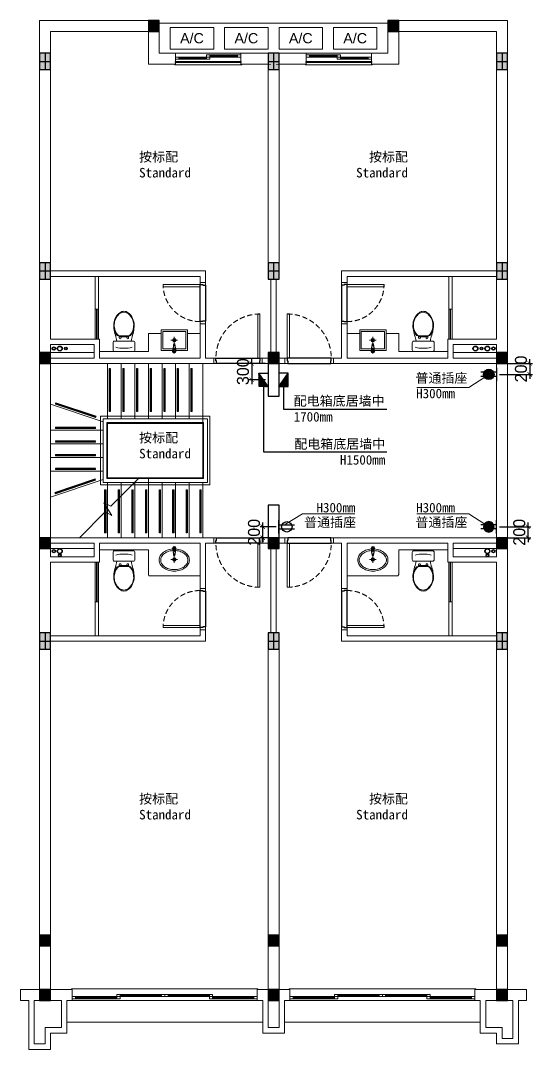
# Model space of a CAD drawing. Header units: inches. Extents: x -315689 to -186947, y -1261464 to -1173043.
# Drawn here: x -244314 to -234906, y -1261464 to -1242564 of the extents above; entities that cross this region are included whole.
import ezdxf

# ---------------------------------------------------------------- set-up
doc = ezdxf.new("R2010")
doc.units = ezdxf.units.IN
doc.header["$LTSCALE"] = 30
doc.header["$MEASUREMENT"] = 0
for name, pattern in [('CENTER2', [28.575, 19.05, -3.175, 3.175, -3.175]), ('HIDDEN', [9.525, 6.35, -3.175]), ('HIDDEN2', [4.7625, 3.175, -1.5875])]:
    doc.linetypes.add(name, pattern=pattern)
doc.layers.get('Defpoints').update_dxf_attribs({"color": 140, "lineweight": 0})
for name, color, linetype, lineweight in [('200mm Colum', 1, 'Continuous', 0), ('200mm Wall', 7, 'Continuous', 20), ('A-WALL', 7, 'Continuous', 0), ('A-WALL-4-20', 252, 'Continuous', 0), ('B-WINDOW', 150, 'Continuous', 0), ('B-WINDOW 2', 142, 'Continuous', 0), ('C-DOOR', 45, 'Continuous', 0), ('D-FURNITURES-COUNTER-CABINET', 40, 'Continuous', 0), ('E- FIXTURES-TOILET', 251, 'Continuous', 0), ('E-FIXTURES-KITCHEN', 251, 'Continuous', 0), ('floor', 1, 'Continuous', 18), ('H', 8, 'Continuous', 5), ('HIDDEN2', 250, 'HIDDEN2', 0), ('STAIR', 7, 'Continuous', 0), ('Symbol-Template', 251, 'Continuous', 0), ('TEXT2', 7, 'Continuous', 25)]:
    doc.layers.add(name, color=color, linetype=linetype, lineweight=lineweight)
for name, color, linetype in [('A-dims', 7, 'Continuous'), ('AR-MDF-SKIRT-PROFILE', 35, 'Continuous'), ('Sym', 1, 'Continuous')]:
    doc.layers.add(name, color=color, linetype=linetype)
doc.layers.add('EM-ELEC', color=7, linetype='Continuous', lineweight=20, true_color=0xf1a013)
doc.styles.add('Annotative', font='arial.ttf')
doc.styles.add('cordia.shx', font='cordia.shx')
doc.styles.get("Standard").update_dxf_attribs({"font": 'arial.ttf'})
doc.dimstyles.new('ISO 100', dxfattribs={"dimscale": 100, "dimtxt": 2.2, "dimasz": 0.8, "dimexe": 0.5, "dimexo": 0.5, "dimgap": 0.5, "dimtad": 1, "dimdec": 0, "dimzin": 0, "dimdsep": 46, "dimtxsty": 'cordia.shx', "dimblk": 'ARCHTICK', "dimcen": 0.09, "dimclrd": 6, "dimclre": 6, "dimclrt": 256, "dimadec": 0, "dimazin": 0, "dimtfac": 1, "dimtdec": 0, "dimtix": 1, "dimtmove": 2, "dimatfit": 3, "dimfxl": 1, "dimtolj": 1, "dimtzin": 0, "dimarcsym": 0})
pattern_1 = [(45, (-468081.62738, -1153905.90717), (-0.08838834765, 0.08838834765), [])]

# ---------------------------------------------------------------- blocks, each defined once
blk = doc.blocks.new('AR-Single-Wood-Door-81cm-100-Frame_Flat-A')
at = {"color": 0}
for points in [[(-445, 0), (-445, -100), (-405, -100), (-405, -50), (-395, -50), (-395, 0), (-405, 0), (-405, 0), (-445, 0)], [(445, 0), (445, -100), (405, -100), (405, -50), (395, -50), (395, 0), (405, 0), (405, 0), (445, 0)], [(-405, -100), (-365, -100), (-365, -910), (-405, -910)]]:
    blk.add_lwpolyline(points, close=True, dxfattribs=at)
at = {"color": 0, "linetype": 'HIDDEN', "ltscale": 0.5}
blk.add_arc((-405, -100), 810, 270, 0, dxfattribs=at)
blk = doc.blocks.new('AR-Single-Wood-Door-68cm-100-Frame_Flat-A')
at = {"color": 0}
for points in [[(-340, 100), (-300, 100), (-300, 780), (-340, 780)], [(-340, 50), (-340, 100), (-380, 100), (-380, 0), (-330, 0), (-330, 50)], [(340, 50), (340, 100), (380, 100), (380, 0), (330, 0), (330, 50)]]:
    blk.add_lwpolyline(points, close=True, dxfattribs=at)
at = {"color": 0, "linetype": 'HIDDEN', "ltscale": 0.5}
blk.add_arc((-340, 100), 680, 0, 90, dxfattribs=at)
blk = doc.blocks.new('AR-Hing-Alu-Window-120cm-200-Frame_Flat-A')
at = {"color": 0}
for points in [[(-540, -30), (-600, -30), (-600, -70), (-540, -70)], [(-30, -30), (-540, -30), (-540, -70), (-30, -70)], [(30, -30), (-30, -30), (-30, -70), (30, -70)], [(30, -70), (-30, -70), (-30, -110), (30, -110)], [(540, -70), (30, -70), (30, -110), (540, -110)], [(600, -70), (540, -70), (540, -110), (600, -110)]]:
    blk.add_lwpolyline(points, close=True, dxfattribs=at)
for points in [[(-540, -47.5), (-30, -47.5)], [(-540, -52.5), (-30, -52.5)], [(30, -87.5), (540, -87.5)], [(30, -92.5), (540, -92.5)]]:
    blk.add_lwpolyline(points, dxfattribs=at)
blk = doc.blocks.new('AR-Fixed-Alu-Window-340cm-200-Frame_Flat-A')
at = {"color": 0}
for points in [[(-1640, 110), (-1700, 110), (-1700, 70), (-1640, 70)], [(-880, 110), (-1640, 110), (-1640, 70), (-880, 70)], [(-820, 150), (-880, 150), (-880, 110), (-820, 110)], [(-820, 110), (-880, 110), (-880, 70), (-820, 70)], [(-60, 150), (-820, 150), (-820, 110), (-60, 110)], [(0, 150), (-60, 150), (-60, 110), (0, 110)], [(0, 150), (60, 150), (60, 110), (0, 110)], [(60, 150), (820, 150), (820, 110), (60, 110)], [(820, 150), (880, 150), (880, 110), (820, 110)], [(820, 110), (880, 110), (880, 70), (820, 70)], [(880, 110), (1640, 110), (1640, 70), (880, 70)], [(1640, 110), (1700, 110), (1700, 70), (1640, 70)]]:
    blk.add_lwpolyline(points, close=True, dxfattribs=at)
for points in [[(-1640, 95), (-880, 95)], [(-1640, 85), (-880, 85)], [(-820, 135), (-60, 135)], [(-820, 125), (-60, 125)], [(820, 135), (60, 135)], [(820, 125), (60, 125)], [(1640, 95), (880, 95)], [(1640, 85), (880, 85)]]:
    blk.add_lwpolyline(points, dxfattribs=at)
blk = doc.blocks.new('200mm Column')
blk.add_point((0, 0))
at = {"color": 1, "linetype": 'ByBlock'}
blk.add_wipeout([(100, -100), (-100, -100), (-100, 100), (100, 100)], dxfattribs=at)
blk = doc.blocks.new('zhu1')
at = {"lineweight": 25}
blk.add_hatch(color=7, dxfattribs=at).paths.add_polyline_path([(703739, -104407), (703739, -104607), (703939, -104607), (703939, -104407)])
at = {"color": 7, "lineweight": 25}
for p, q in [((703739, -104507), (703939, -104507)), ((703839, -104407), (703839, -104607))]:
    blk.add_line(p, q, dxfattribs=at)
blk.add_lwpolyline([(703739, -104407), (703739, -104607), (703939, -104607), (703939, -104407), (703739, -104407)], dxfattribs=at)
blk = doc.blocks.new('zhu3')
at = {"lineweight": 25}
blk.add_hatch(color=6, dxfattribs=at).paths.add_polyline_path([(699852, -95440), (699852, -95740), (700052, -95740), (700052, -95440)])
at = {"color": 6, "lineweight": 25}
for p, q in [((699952, -95440), (699952, -95740)), ((699852, -95590), (700052, -95590))]:
    blk.add_line(p, q, dxfattribs=at)
blk.add_lwpolyline([(699852, -95440), (699852, -95740), (700052, -95740), (700052, -95440), (699852, -95440)], dxfattribs=at)
blk = doc.blocks.new('zhu2')
at = {"lineweight": 25}
blk.add_hatch(color=5, dxfattribs=at).paths.add_polyline_path([(704694, -104492), (704694, -104792), (704894, -104792), (704894, -104492)])
at = {"color": 5, "lineweight": 25}
for p, q in [((704794, -104492), (704794, -104792)), ((704694, -104642), (704894, -104642))]:
    blk.add_line(p, q, dxfattribs=at)
blk.add_lwpolyline([(704694, -104492), (704694, -104792), (704894, -104792), (704894, -104492), (704694, -104492)], dxfattribs=at)
blk = doc.blocks.new('jgzhuzjd')
at = {"color": 3, "lineweight": 25}
for name, p in [('zhu2', (-415512, 114503)), ('zhu2', (-415512, 110653)), ('zhu1', (-414557, 108918)), ('zhu1', (-414557, 105518)), ('zhu3', (-410670, 94801)), ('zhu1', (-414557, 98218)), ('zhu1', (-414557, 97218))]:
    blk.add_blockref(name, p, dxfattribs=at)
blk = doc.blocks.new('AR-Toilet_Flat-A')
at = {"color": 0}
for p, q in [((-308, 94), (-291, 85)), ((-291, 52), (-291, 85)), ((-291, 85), (-273, 85)), ((-273, 52), (-291, 52)), ((-291, 0), (-291, 52)), ((-291, 0), (-291, -52)), ((-308, -94), (-291, -85)), ((-291, -52), (-291, -85)), ((-273, -52), (-291, -52)), ((-291, -85), (-273, -85))]:
    blk.add_line(p, q, dxfattribs=at)
for points in [[(-212, -172, 0.414214), (-183, -201), (-49, -201, 0.414214), (-20, -172), (-20, 0), (-20, 172, 0.414214), (-49, 201), (-183, 201, 0.414214), (-212, 172), (-212, 132, -0.052345), (-319, 158, 0.071131), (-443, 183, 0.160777)], [(-500, 189, 0.230343), (-734, 76, 0.16845), (-760, 0, 2.883082)], [(-315, 101, 0.434217), (-710, 85, 0.182634), (-741, 0, 2.693815)], [(-443, 183, 0.048023), (-500, 189, 0.16845)], [(-413, 176, 0.026594), (-443, 183, 0.16845)], [(-315, 124, 0.094048), (-413, 176, 0.16845)], [(-315, 101), (-315, 124, 0.416606)], [(-308, 94, 0.008985), (-315, 101, 0.182634)], [(-308, 0), (-308, 94, 0.008985)], [(-308, 0), (-308, -94, -0.444938)], [(-212, 132), (-212, 0, 0.414214)], [(-212, -132), (-212, 0, -0.414214)], [(-500, -189, -0.230343), (-734, -76, -0.16845), (-760, 0, -2.883082)], [(-315, -101, -0.434217), (-710, -85, -0.182634), (-741, 0, -2.693815)], [(-443, -183, -0.048023), (-500, -189, -0.16845)], [(-443, -183, 0.071131), (-319, -158, -0.052345), (-212, -132), (-212, -172, 0.414214)], [(-425, -179, -0.015301), (-443, -183, -0.16845)], [(-315, -124, -0.105447), (-425, -179, -0.16845)], [(-308, -94, -0.008985), (-315, -101, -0.182634)], [(-315, -101), (-315, -124, -0.416606)]]:
    blk.add_lwpolyline(points, format="xyb", dxfattribs=at)
for centre, radius, start, end in [((-273, 69), 16.3, 270, 90), ((-668, 0), 588, 0.028, 14.6712), ((-273, -69), 16.3, 270, 90), ((-668, 0), 588, 345.3288, 359.972)]:
    blk.add_arc(centre, radius, start, end, dxfattribs=at)
blk = doc.blocks.new('AR-Sink-Toilet_Flat-A')
at = {"color": 0}
for p, q in [((61, -300), (-61, -300)), ((0, -239), (0, -361))]:
    blk.add_line(p, q, dxfattribs=at)
for points in [[(0, -106, -0.073945), (110, -122, -0.084725), (196, -166, -0.106354), (258, -235, -0.12912), (277, -310, -0.12912), (258, -384, -0.106354), (196, -454, -0.084725), (110, -497, -0.073945), (0, -514, -0.073945), (-110, -497, -0.084725), (-196, -454, -0.106354), (-258, -384, -0.12912), (-278, -310, -0.12912), (-258, -235, -0.106354), (-196, -166, -0.084725), (-110, -122, -0.073945)], [(0, -134, -0.073945), (101, -149, -0.084725), (180, -188, -0.106354), (234, -249, -0.12912), (250, -310, -0.12912), (234, -371, -0.106354), (180, -432, -0.084725), (101, -471, -0.073945), (0, -486, -0.073945), (-101, -471, -0.084725), (-180, -432, -0.106354), (-234, -371, -0.12912), (-250, -310, -0.12912), (-234, -249, -0.106354), (-180, -188, -0.084725), (-101, -149, -0.073945)]]:
    blk.add_lwpolyline(points, format="xyb", close=True, dxfattribs=at)
for points in [[(12, -215), (14, -203, 0.090943), (16, -196), (22, -155), (27, -122), (30, -90, 0.413838), (0, -61, 0.413838), (-30, -90), (-27, -122), (-22, -155), (-16, -196, 0.090943), (-14, -203), (-12, -215, 0.482882)], [(-27, -122, -0.462811), (0, -91, -0.462811), (27, -122)], [(-22, -120, -0.414214), (0, -99, -0.685598)], [(-22, -120), (-12, -193, 0.389882), (0, -203, 1.391857)], [(22, -120, 0.414214), (0, -99, 0.685598)], [(22, -120), (12, -193, -0.389882), (0, -203, -1.391857)], [(14, -203, -0.245866), (0, -212, -0.245866), (-14, -203)], [(-12, -215), (-11, -222, 0.409667), (0, -232, 0.409667), (11, -222), (12, -215)], [(-12, -215, 0.389882), (0, -225, 0.230616), (9, -221, 0.146126), (12, -215)]]:
    blk.add_lwpolyline(points, format="xyb", dxfattribs=at)
for centre, radius in [((0, -133), 19), ((0, -76), 14.3), ((0, -133), 12), ((0, -76), 8.9), ((0, -300), 32.7), ((0, -300), 21.2)]:
    blk.add_circle(centre, radius, dxfattribs=at)
blk = doc.blocks.new('sink for narrow stand')
at = {"layer": 'E- FIXTURES-TOILET'}
for p, q in [((78190, -418615), (78190, -418736)), ((78251, -418675), (78129, -418675))]:
    blk.add_line(p, q, dxfattribs=at)
for points in [[(78202, -418590), (78204, -418578, 0.090943), (78206, -418572), (78212, -418530), (78217, -418497), (78220, -418466, 0.413838), (78190, -418436, 0.413838), (78160, -418466), (78163, -418497), (78168, -418530), (78174, -418572, 0.090943), (78176, -418578), (78178, -418590, 0.482882)], [(78163, -418497, -0.462811), (78190, -418466, -0.462811), (78217, -418497)], [(78168, -418495, -0.414214), (78190, -418474, -0.685598)], [(78168, -418495), (78178, -418569, 0.389882), (78190, -418579, 1.391857)], [(78204, -418578, -0.245866), (78190, -418588, -0.245866), (78176, -418578)], [(78178, -418590), (78179, -418598, 0.409667), (78190, -418608, 0.409667), (78201, -418598), (78202, -418590)], [(78178, -418590, 0.389882), (78190, -418600, 0.230616), (78199, -418596, 0.146126), (78202, -418590)], [(78212, -418495, 0.414214), (78190, -418474, 0.685598)], [(78212, -418495), (78202, -418569, -0.389882), (78190, -418579, -1.391857)]]:
    blk.add_lwpolyline(points, format="xyb", dxfattribs=at)
for points in [[(77947, -418485), (78162, -418485)], [(78218, -418485), (78432, -418485), (78432, -418865), (77947, -418865), (77947, -418485)], [(78214, -418515), (78402, -418515), (78402, -418835), (77977, -418835), (77977, -418515), (78166, -418515)]]:
    blk.add_lwpolyline(points, dxfattribs=at)
for centre, radius in [((78190, -418452), 14.3), ((78190, -418452), 8.9), ((78190, -418508), 19), ((78190, -418508), 12), ((78190, -418675), 32.7), ((78190, -418675), 21.2)]:
    blk.add_circle(centre, radius, dxfattribs=at)
blk = doc.blocks.new('1st')
at = {"color": 51, "true_color": 0xf7f281}
for points in [[(-240264, -1178338), (-240264, -1178358), (-241464, -1178358), (-241464, -1178338)], [(-237864, -1178338), (-237864, -1178358), (-239064, -1178358), (-239064, -1178338)]]:
    blk.add_lwpolyline(points, close=True, dxfattribs=at)
for points in [[(-241014, -1182438), (-240964, -1182438), (-240964, -1182448), (-240914, -1182448), (-240914, -1183108), (-240964, -1183108), (-240964, -1183118), (-241014, -1183118)], [(-238314, -1182438), (-238364, -1182438), (-238364, -1182448), (-238414, -1182448), (-238414, -1183108), (-238364, -1183108), (-238364, -1183118), (-238314, -1183118)], [(-240724, -1183788), (-239914, -1183788), (-239914, -1183838), (-239924, -1183838), (-239924, -1183888), (-240714, -1183888), (-240714, -1183838), (-240724, -1183838)], [(-238604, -1183788), (-239414, -1183788), (-239414, -1183838), (-239404, -1183838), (-239404, -1183888), (-238614, -1183888), (-238614, -1183838), (-238604, -1183838)], [(-240714, -1187088), (-239924, -1187088), (-239924, -1187138), (-239914, -1187138), (-239914, -1187188), (-240724, -1187188), (-240724, -1187138), (-240714, -1187138)], [(-238614, -1187088), (-239404, -1187088), (-239404, -1187138), (-239414, -1187138), (-239414, -1187188), (-238604, -1187188), (-238604, -1187138), (-238614, -1187138)], [(-241014, -1188058), (-240964, -1188058), (-240964, -1188068), (-240914, -1188068), (-240914, -1188728), (-240964, -1188728), (-240964, -1188738), (-241014, -1188738)], [(-238314, -1188058), (-238364, -1188058), (-238364, -1188068), (-238414, -1188068), (-238414, -1188728), (-238364, -1188728), (-238364, -1188738), (-238314, -1188738)]]:
    blk.add_lwpolyline(points, close=True)
for centre, radius in [((-243704, -1183613), 30), ((-243704, -1183613), 25), ((-243594, -1183613), 45), ((-243594, -1183613), 40), ((-243484, -1183613), 25), ((-243484, -1183613), 20), ((-235954, -1183613), 45), ((-235954, -1183613), 40), ((-235844, -1183613), 25), ((-235844, -1183613), 20), ((-235734, -1183613), 45), ((-235734, -1183613), 40), ((-235624, -1183613), 30), ((-235624, -1183613), 25), ((-243594, -1187335), 45), ((-243594, -1187335), 40), ((-235734, -1187335), 45), ((-235734, -1187335), 40), ((-243704, -1187335), 30), ((-243704, -1187335), 25), ((-243594, -1187410), 25), ((-243594, -1187410), 20), ((-235734, -1187410), 25), ((-235734, -1187410), 20), ((-235624, -1187335), 30), ((-235624, -1187335), 25)]:
    blk.add_circle(centre, radius)
at = {"layer": 'A-WALL'}
for points in [[(-243964, -1183688), (-243964, -1183688), (-243964, -1177588)], [(-243964, -1177588), (-243864, -1177588)], [(-243864, -1194488), (-243764, -1194488), (-243764, -1188988), (-240914, -1188988), (-240914, -1188778), (-241014, -1188778), (-241014, -1188888), (-243764, -1188888), (-243764, -1187538), (-242864, -1187538), (-242864, -1187188), (-241014, -1187188), (-241014, -1188018), (-240914, -1188018), (-240914, -1187188), (-240764, -1187188), (-240764, -1187088), (-243764, -1187088), (-243764, -1183888), (-240764, -1183888), (-240764, -1183788), (-240914, -1183788), (-240914, -1183158), (-241014, -1183158), (-241014, -1183788), (-242864, -1183788), (-242864, -1183438), (-243764, -1183438), (-243764, -1182288), (-241014, -1182288), (-241014, -1182398), (-240914, -1182398), (-240914, -1182188), (-243764, -1182188), (-243764, -1177788), (-241964, -1177788), (-241964, -1178388), (-241464, -1178388), (-241464, -1178188), (-241764, -1178188), (-241764, -1177588), (-243864, -1177588)], [(-235464, -1194488), (-235564, -1194488), (-235564, -1188988), (-238414, -1188988), (-238414, -1188778), (-238314, -1188778), (-238314, -1188888), (-235564, -1188888), (-235564, -1187538), (-236464, -1187538), (-236464, -1187188), (-238314, -1187188), (-238314, -1188018), (-238414, -1188018), (-238414, -1187188), (-238564, -1187188), (-238564, -1187088), (-235564, -1187088), (-235564, -1183888), (-238564, -1183888), (-238564, -1183788), (-238414, -1183788), (-238414, -1183158), (-238314, -1183158), (-238314, -1183788), (-236464, -1183788), (-236464, -1183438), (-235564, -1183438), (-235564, -1182288), (-238314, -1182288), (-238314, -1182398), (-238414, -1182398), (-238414, -1182188), (-235564, -1182188), (-235564, -1177788), (-237364, -1177788), (-237364, -1178388), (-237864, -1178388), (-237864, -1178188), (-237564, -1178188), (-237564, -1177588), (-235464, -1177588)], [(-235364, -1177588), (-235464, -1177588)], [(-235364, -1183688), (-235364, -1183688), (-235364, -1177588)], [(-239664, -1178188), (-240264, -1178188), (-240264, -1178388), (-239714, -1178388)], [(-239664, -1178188), (-239064, -1178188), (-239064, -1178388), (-239614, -1178388)], [(-243764, -1183788), (-243764, -1183538), (-242964, -1183538), (-242964, -1183788), (-243764, -1183788)], [(-235564, -1183788), (-235564, -1183538), (-236364, -1183538), (-236364, -1183788), (-235564, -1183788)], [(-243964, -1187088), (-243964, -1187088), (-243964, -1183888)], [(-239714, -1183788), (-239714, -1183788), (-239874, -1183788), (-239874, -1183888), (-239764, -1183888)], [(-239614, -1183788), (-239614, -1183788), (-239454, -1183788), (-239454, -1183888), (-239764, -1183888)], [(-235364, -1187088), (-235364, -1187088), (-235364, -1183888)], [(-239764, -1187088), (-239874, -1187088), (-239874, -1187188), (-239764, -1187188)], [(-239564, -1187088), (-239454, -1187088), (-239454, -1187188), (-239564, -1187188)], [(-243964, -1188888), (-243964, -1188888), (-243964, -1187288)], [(-243764, -1187188), (-243764, -1187438), (-242964, -1187438), (-242964, -1187188), (-243764, -1187188)], [(-235564, -1187188), (-235564, -1187438), (-236364, -1187438), (-236364, -1187188), (-235564, -1187188)], [(-235364, -1188888), (-235364, -1188888), (-235364, -1187288)], [(-243864, -1194488), (-243964, -1194488), (-243964, -1188988)], [(-239764, -1188988), (-239764, -1194488), (-239664, -1194488)], [(-239564, -1188988), (-239564, -1194488), (-239664, -1194488)], [(-235464, -1194488), (-235364, -1194488), (-235364, -1188988)], [(-235564, -1194488), (-235364, -1194488), (-235364, -1195388), (-235014, -1195388), (-235014, -1195588), (-235164, -1195588), (-235164, -1196388), (-235564, -1196388), (-235564, -1196188), (-235864, -1196188), (-235864, -1195588), (-235964, -1195588), (-235964, -1195388), (-235564, -1195388), (-235564, -1194488)]]:
    blk.add_lwpolyline(points, dxfattribs=at)
blk.add_lwpolyline([(-235264, -1195588), (-235764, -1195588), (-235764, -1196088), (-235464, -1196088), (-235464, -1196288), (-235264, -1196288)], close=True, dxfattribs=at)
at = {"layer": 'A-WALL-4-20'}
for p, q in [((-239864, -1195988), (-243464, -1195988)), ((-235864, -1195988), (-239464, -1195988))]:
    blk.add_line(p, q, dxfattribs=at)
for points in [[(-241464, -1178188), (-240264, -1178188), (-240264, -1178388), (-240249, -1178388), (-240249, -1178403), (-241479, -1178403), (-241479, -1178388), (-241464, -1178388)], [(-237864, -1178188), (-239064, -1178188), (-239064, -1178388), (-239079, -1178388), (-239079, -1178403), (-237849, -1178403), (-237849, -1178388), (-237864, -1178388)], [(-243364, -1195388), (-243381, -1195388), (-243381, -1195373), (-239954, -1195373), (-239954, -1195388), (-239964, -1195388), (-239964, -1195588), (-243364, -1195588)], [(-239364, -1195388), (-239379, -1195388), (-239379, -1195373), (-235949, -1195373), (-235949, -1195388), (-235964, -1195388), (-235964, -1195588), (-239364, -1195588)]]:
    blk.add_lwpolyline(points, close=True, dxfattribs=at)
at = {"layer": 'D-FURNITURES-COUNTER-CABINET', "ltscale": 50}
for points in [[(-241732, -1183338), (-241964, -1183338), (-241964, -1183668), (-242864, -1183668)], [(-241247, -1183338), (-241014, -1183338)], [(-238082, -1183338), (-238314, -1183338)], [(-237597, -1183338), (-237364, -1183338), (-237364, -1183668), (-236464, -1183668)]]:
    blk.add_lwpolyline(points, dxfattribs=at)
for points in [[(-241014, -1187788), (-241939, -1187788, -0.414214), (-241964, -1187763), (-241964, -1187308), (-242864, -1187308)], [(-238314, -1187788), (-237389, -1187788, 0.414214), (-237364, -1187763), (-237364, -1187308), (-236464, -1187308)]]:
    blk.add_lwpolyline(points, format="xyb", dxfattribs=at)
at = {"layer": 'E- FIXTURES-TOILET', "ltscale": 0.2}
for points in [[(-241564, -1178113), (-240764, -1178113), (-240764, -1177713), (-241564, -1177713)], [(-239764, -1178113), (-240564, -1178113), (-240564, -1177713), (-239764, -1177713)], [(-239564, -1178113), (-238764, -1178113), (-238764, -1177713), (-239564, -1177713)], [(-237764, -1178113), (-238564, -1178113), (-238564, -1177713), (-237764, -1177713)]]:
    blk.add_lwpolyline(points, close=True, dxfattribs=at)
at = {"layer": 'E-FIXTURES-KITCHEN'}
for points in [[(-242944, -1182288), (-242884, -1182288), (-242884, -1182888), (-242944, -1182888)], [(-236384, -1182288), (-236444, -1182288), (-236444, -1182888), (-236384, -1182888)], [(-242884, -1183438), (-242944, -1183438), (-242944, -1182888), (-242884, -1182888)], [(-236444, -1183438), (-236384, -1183438), (-236384, -1182888), (-236444, -1182888)], [(-242884, -1187538), (-242944, -1187538), (-242944, -1188268), (-242884, -1188268)], [(-236444, -1187538), (-236384, -1187538), (-236384, -1188268), (-236444, -1188268)], [(-242884, -1188888), (-242944, -1188888), (-242944, -1188268), (-242884, -1188268)], [(-236444, -1188888), (-236384, -1188888), (-236384, -1188268), (-236444, -1188268)]]:
    blk.add_lwpolyline(points, close=True, dxfattribs=at)
for points in [[(-243764, -1183688), (-242964, -1183688)], [(-235564, -1183688), (-236364, -1183688)], [(-243764, -1187288), (-242964, -1187288)], [(-235564, -1187288), (-236364, -1187288)]]:
    blk.add_lwpolyline(points, dxfattribs=at)
at = {"layer": 'floor', "color": 4}
for points in [[(-242909, -1183438), (-242919, -1183438), (-242919, -1182888), (-242909, -1182888)], [(-236419, -1183438), (-236409, -1183438), (-236409, -1182888), (-236419, -1182888)], [(-242909, -1187538), (-242919, -1187538), (-242919, -1188268), (-242909, -1188268)], [(-236419, -1187538), (-236409, -1187538), (-236409, -1188268), (-236419, -1188268)]]:
    blk.add_lwpolyline(points, close=True, dxfattribs=at)
at = {"layer": 'H'}
for points in [[(-242684, -1183978), (-242679, -1183978), (-242679, -1184768), (-242684, -1184768)], [(-242674, -1184768), (-242669, -1184768), (-242669, -1183978), (-242674, -1183978)], [(-242664, -1183978), (-242659, -1183978), (-242659, -1184768), (-242664, -1184768)], [(-242434, -1183978), (-242429, -1183978), (-242429, -1184768), (-242434, -1184768)], [(-242424, -1184768), (-242419, -1184768), (-242419, -1183978), (-242424, -1183978)], [(-242414, -1183978), (-242409, -1183978), (-242409, -1184768), (-242414, -1184768)], [(-242184, -1183978), (-242179, -1183978), (-242179, -1184768), (-242184, -1184768)], [(-242174, -1184768), (-242169, -1184768), (-242169, -1183978), (-242174, -1183978)], [(-242164, -1183978), (-242159, -1183978), (-242159, -1184768), (-242164, -1184768)], [(-241934, -1183978), (-241929, -1183978), (-241929, -1184768), (-241934, -1184768)], [(-241924, -1184768), (-241919, -1184768), (-241919, -1183978), (-241924, -1183978)], [(-241914, -1183978), (-241909, -1183978), (-241909, -1184768), (-241914, -1184768)], [(-241684, -1183978), (-241679, -1183978), (-241679, -1184768), (-241684, -1184768)], [(-241674, -1184768), (-241669, -1184768), (-241669, -1183978), (-241674, -1183978)], [(-241664, -1183978), (-241659, -1183978), (-241659, -1184768), (-241664, -1184768)], [(-241434, -1183978), (-241429, -1183978), (-241429, -1184768), (-241434, -1184768)], [(-241424, -1184768), (-241419, -1184768), (-241419, -1183978), (-241424, -1183978)], [(-241414, -1183978), (-241409, -1183978), (-241409, -1184768), (-241414, -1184768)], [(-241184, -1183978), (-241179, -1183978), (-241179, -1184768), (-241184, -1184768)], [(-241174, -1184768), (-241169, -1184768), (-241169, -1183978), (-241174, -1183978)], [(-241164, -1183978), (-241159, -1183978), (-241159, -1184768), (-241164, -1184768)], [(-243674, -1184632), (-243673, -1184627), (-242933, -1184877), (-242934, -1184882)], [(-242931, -1184872), (-242930, -1184868), (-243670, -1184617), (-243671, -1184622)], [(-243668, -1184613), (-243666, -1184608), (-242926, -1184858), (-242928, -1184863)], [(-243674, -1185063), (-243674, -1185058), (-242934, -1185058), (-242934, -1185063)], [(-242934, -1185073), (-242934, -1185068), (-243674, -1185068), (-243674, -1185073)], [(-243674, -1185083), (-243674, -1185078), (-242934, -1185078), (-242934, -1185083)], [(-243674, -1185313), (-243674, -1185308), (-242934, -1185308), (-242934, -1185313)], [(-242934, -1185323), (-242934, -1185318), (-243674, -1185318), (-243674, -1185323)], [(-243674, -1185333), (-243674, -1185328), (-242934, -1185328), (-242934, -1185333)], [(-243674, -1185563), (-243674, -1185558), (-242934, -1185558), (-242934, -1185563)], [(-242934, -1185573), (-242934, -1185568), (-243674, -1185568), (-243674, -1185573)], [(-243674, -1185583), (-243674, -1185578), (-242934, -1185578), (-242934, -1185583)], [(-243674, -1185813), (-243674, -1185808), (-242934, -1185808), (-242934, -1185813)], [(-242934, -1185823), (-242934, -1185818), (-243674, -1185818), (-243674, -1185823)], [(-243674, -1185833), (-243674, -1185828), (-242934, -1185828), (-242934, -1185833)], [(-242942, -1186007), (-242941, -1186012), (-243681, -1186262), (-243682, -1186257)], [(-243679, -1186267), (-243678, -1186271), (-242938, -1186021), (-242939, -1186016)], [(-242936, -1186026), (-242934, -1186031), (-243674, -1186281), (-243676, -1186276)], [(-242764, -1186998), (-242769, -1186998), (-242769, -1186208), (-242764, -1186208)], [(-242754, -1186208), (-242759, -1186208), (-242759, -1186998), (-242754, -1186998)], [(-242744, -1186998), (-242749, -1186998), (-242749, -1186208), (-242744, -1186208)], [(-242514, -1186998), (-242519, -1186998), (-242519, -1186208), (-242514, -1186208)], [(-242504, -1186208), (-242509, -1186208), (-242509, -1186998), (-242504, -1186998)], [(-242494, -1186998), (-242499, -1186998), (-242499, -1186208), (-242494, -1186208)], [(-242264, -1186998), (-242269, -1186998), (-242269, -1186208), (-242264, -1186208)], [(-242254, -1186208), (-242259, -1186208), (-242259, -1186998), (-242254, -1186998)], [(-242244, -1186998), (-242249, -1186998), (-242249, -1186208), (-242244, -1186208)], [(-242014, -1186998), (-242019, -1186998), (-242019, -1186208), (-242014, -1186208)], [(-242004, -1186208), (-242009, -1186208), (-242009, -1186998), (-242004, -1186998)], [(-241994, -1186998), (-241999, -1186998), (-241999, -1186208), (-241994, -1186208)], [(-241764, -1186998), (-241769, -1186998), (-241769, -1186208), (-241764, -1186208)], [(-241754, -1186208), (-241759, -1186208), (-241759, -1186998), (-241754, -1186998)], [(-241744, -1186998), (-241749, -1186998), (-241749, -1186208), (-241744, -1186208)], [(-241514, -1186998), (-241519, -1186998), (-241519, -1186208), (-241514, -1186208)], [(-241504, -1186208), (-241509, -1186208), (-241509, -1186998), (-241504, -1186998)], [(-241494, -1186998), (-241499, -1186998), (-241499, -1186208), (-241494, -1186208)], [(-241264, -1186998), (-241269, -1186998), (-241269, -1186208), (-241264, -1186208)], [(-241254, -1186208), (-241259, -1186208), (-241259, -1186998), (-241254, -1186998)], [(-241244, -1186998), (-241249, -1186998), (-241249, -1186208), (-241244, -1186208)], [(-241014, -1186998), (-241019, -1186998), (-241019, -1186208), (-241014, -1186208)], [(-241004, -1186208), (-241009, -1186208), (-241009, -1186998), (-241004, -1186998)], [(-240994, -1186998), (-240999, -1186998), (-240999, -1186208), (-240994, -1186208)]]:
    blk.add_lwpolyline(points, close=True, dxfattribs=at)
at = {"layer": 'HIDDEN2', "linetype": 'HIDDEN', "ltscale": 50}
for p, q in [((-242464, -1184903), (-242464, -1183888)), ((-242214, -1184903), (-242214, -1183888)), ((-241964, -1184903), (-241964, -1183888)), ((-241714, -1184903), (-241714, -1183888)), ((-241464, -1184903), (-241464, -1183888)), ((-241214, -1184903), (-241214, -1183888)), ((-243764, -1184633), (-242799, -1184959)), ((-240964, -1184903), (-242799, -1184903)), ((-242799, -1184903), (-242799, -1186073)), ((-240964, -1184973), (-242729, -1184973)), ((-242729, -1184973), (-242729, -1186003)), ((-242729, -1184983), (-242714, -1184988)), ((-240964, -1184988), (-242714, -1184988)), ((-242714, -1184988), (-242714, -1185988)), ((-242464, -1184988), (-242464, -1184973)), ((-242214, -1184988), (-242214, -1184973)), ((-241964, -1184988), (-241964, -1184973)), ((-241714, -1184988), (-241714, -1184973)), ((-241464, -1184988), (-241464, -1184973)), ((-241214, -1184988), (-241214, -1184973)), ((-243764, -1185113), (-242799, -1185113)), ((-242729, -1185113), (-242714, -1185113)), ((-243764, -1185363), (-242799, -1185363)), ((-242729, -1185363), (-242714, -1185363)), ((-243764, -1185613), (-242799, -1185613)), ((-242729, -1185613), (-242714, -1185613)), ((-243764, -1185863), (-242799, -1185863)), ((-242729, -1185863), (-242714, -1185863)), ((-243764, -1186343), (-242799, -1186017)), ((-242799, -1186073), (-242219, -1186073)), ((-242729, -1185993), (-242714, -1185988)), ((-242729, -1186003), (-242149, -1186003)), ((-242714, -1185988), (-242134, -1185988)), ((-242464, -1185988), (-242464, -1186003)), ((-242464, -1186073), (-242464, -1186318)), ((-242214, -1185988), (-242214, -1186003))]:
    blk.add_line(p, q, dxfattribs=at)
for points in [[(-242714, -1184903), (-242714, -1183888)], [(-242714, -1184988), (-242714, -1184973)], [(-242714, -1185988), (-242714, -1186003)], [(-242714, -1186073), (-242714, -1186481)]]:
    blk.add_lwpolyline(points, dxfattribs=at)
blk.add_lwpolyline([(-240949, -1184973), (-240964, -1184973), (-240964, -1184903), (-240879, -1184903), (-240879, -1186073), (-242219, -1186073), (-242149, -1186003), (-240949, -1186003)], close=True, dxfattribs=at)
at = {"layer": 'HIDDEN2', "linetype": 'Continuous', "ltscale": 50}
blk.add_lwpolyline([(-242714, -1186555), (-242714, -1186638)], dxfattribs=at)
at = {"layer": 'STAIR', "color": 7, "ltscale": 50}
blk.add_line((-240964, -1186003), (-240964, -1183888), dxfattribs=at)
at = {"layer": 'STAIR', "ltscale": 50}
for p, q in [((-242214, -1186068), (-242214, -1187088)), ((-242134, -1185988), (-240964, -1185988)), ((-241964, -1185988), (-241964, -1187088)), ((-241714, -1185988), (-241714, -1186003)), ((-241714, -1186073), (-241714, -1187088)), ((-241464, -1185988), (-241464, -1186003)), ((-241464, -1186073), (-241464, -1187088)), ((-241214, -1185988), (-241214, -1186003)), ((-241214, -1186073), (-241214, -1187088)), ((-240964, -1187088), (-240964, -1186073)), ((-242464, -1186318), (-242464, -1187088))]:
    blk.add_line(p, q, dxfattribs=at)
at = {"layer": 'STAIR', "ltscale": 800}
for points in [[(-239664, -1178188), (-241764, -1178188), (-241764, -1177638), (-239664, -1177638)], [(-239664, -1178188), (-237564, -1178188), (-237564, -1177638), (-239664, -1177638)]]:
    blk.add_lwpolyline(points, dxfattribs=at)
at = {"layer": 'STAIR', "ltscale": 50}
for points in [[(-242844, -1184858), (-240834, -1184858), (-240834, -1186118), (-242844, -1186118)], [(-242714, -1184988), (-240964, -1184988), (-240964, -1185988), (-242714, -1185988)]]:
    blk.add_lwpolyline(points, close=True, dxfattribs=at)
for points in [[(-242134, -1185988), (-242657, -1186511), (-242785, -1186445), (-242634, -1186681), (-242760, -1186614), (-243234, -1187088)], [(-242764, -1186618), (-242764, -1186477)], [(-242744, -1186508), (-242744, -1186622)], [(-242714, -1186481), (-242714, -1186555)], [(-242714, -1186638), (-242714, -1187088)]]:
    blk.add_lwpolyline(points, dxfattribs=at)
at = {"layer": 'Symbol-Template', "color": 6}
blk.add_lwpolyline([(-242714, -1184988), (-240964, -1184988), (-240964, -1185988), (-242714, -1185988)], close=True, dxfattribs=at)
at = {"color": 3, "lineweight": 25}
for p in [(-945703, -1073181), (-941303, -1073181)]:
    blk.add_blockref('zhu1', p, dxfattribs=at)
at = {"color": 1, "xscale": -1, "rotation": 180}
blk.add_blockref('sink for narrow stand', (-319679, -1602133), dxfattribs=at)
at = {"color": 1, "rotation": 180}
blk.add_blockref('sink for narrow stand', (-159649, -1602133), dxfattribs=at)
at = {"layer": '200mm Colum', "xscale": -1}
for p in [(-243864, -1195488), (-239664, -1195488)]:
    blk.add_blockref('200mm Column', p, dxfattribs=at)
at = {"layer": 'B-WINDOW', "xscale": -1}
for p in [(-241664, -1195628), (-237664, -1195628)]:
    blk.add_blockref('AR-Fixed-Alu-Window-340cm-200-Frame_Flat-A', p, dxfattribs=at)
at = {"layer": 'B-WINDOW 2', "xscale": -1}
blk.add_blockref('AR-Hing-Alu-Window-120cm-200-Frame_Flat-A', (-240864, -1178188), dxfattribs=at)
at = {"layer": 'B-WINDOW 2'}
blk.add_blockref('AR-Hing-Alu-Window-120cm-200-Frame_Flat-A', (-238464, -1178188), dxfattribs=at)
at = {"layer": 'C-DOOR'}
for name, p, xscale, rotation in [('AR-Single-Wood-Door-68cm-100-Frame_Flat-A', (-240914, -1182778), -1.000000000000003, 90), ('AR-Single-Wood-Door-81cm-100-Frame_Flat-A', (-239009, -1183888), -1, 180), ('AR-Single-Wood-Door-68cm-100-Frame_Flat-A', (-238414, -1188398), -1, 270)]:
    blk.add_blockref(name, p, dxfattribs=dict(at, xscale=xscale, rotation=rotation))
for name, p, rotation in [('AR-Single-Wood-Door-68cm-100-Frame_Flat-A', (-238414, -1182778), 270), ('AR-Single-Wood-Door-81cm-100-Frame_Flat-A', (-240319, -1183888), 180), ('AR-Single-Wood-Door-68cm-100-Frame_Flat-A', (-240914, -1188398), 90)]:
    blk.add_blockref(name, p, dxfattribs=dict(at, rotation=rotation))
at = {"layer": 'C-DOOR', "xscale": -1}
blk.add_blockref('AR-Single-Wood-Door-81cm-100-Frame_Flat-A', (-240319, -1187088), dxfattribs=at)
at = {"layer": 'C-DOOR'}
blk.add_blockref('AR-Single-Wood-Door-81cm-100-Frame_Flat-A', (-239009, -1187088), dxfattribs=at)
at = {"layer": 'E- FIXTURES-TOILET'}
for name, p, rotation in [('AR-Toilet_Flat-A', (-242414, -1183688), 270), ('AR-Sink-Toilet_Flat-A', (-237839, -1187188), 359.9999999996204), ('AR-Toilet_Flat-A', (-236914, -1187308), 90)]:
    blk.add_blockref(name, p, dxfattribs=dict(at, rotation=rotation))
for p, xscale, rotation in [((-236914, -1183688), -1.000000000000003, 90), ((-242414, -1187308), -1, 270)]:
    blk.add_blockref('AR-Toilet_Flat-A', p, dxfattribs=dict(at, xscale=xscale, rotation=rotation))
at = {"layer": 'E- FIXTURES-TOILET', "xscale": -1}
blk.add_blockref('AR-Sink-Toilet_Flat-A', (-241489, -1187188), dxfattribs=at)
at = {"layer": 'E- FIXTURES-TOILET', "ltscale": 0.2, "char_height": 187.5, "width": 376.88, "attachment_point": 5}
for insert in [(-241164, -1177913), (-240164, -1177913), (-239164, -1177913), (-238164, -1177913)]:
    blk.add_mtext('A/C', dxfattribs=dict(at, insert=insert))
at = {"layer": 'TEXT2', "color": 22, "true_color": 0xe02606, "char_height": 175, "style": 'Annotative'}
for insert, attachment_point in [((-242135, -1180003), 1), ((-237194, -1180003), 3), ((-242135, -1185163), 1), ((-242135, -1191796), 1), ((-237194, -1191796), 3)]:
    blk.add_mtext('{\\fSimSun|b0|i0|c134|p2;按标配\\fSimSun|b0|i0|c0|p2;\\PStandard}', dxfattribs=dict(at, insert=insert, attachment_point=attachment_point))
at = {"layer": 'A-WALL'}
blk.add_lwpolyline([(-243564, -1195588), (-244064, -1195588), (-244064, -1196388), (-243864, -1196388), (-243864, -1196088), (-243564, -1196088)], close=True, dxfattribs=at)
blk.add_lwpolyline([(-239764, -1195588), (-239564, -1195588), (-239564, -1196088), (-239764, -1196088), (-239764, -1195588)], dxfattribs=at)
at = {"layer": '200mm Colum', "xscale": -1}
for p in [(-243864, -1178288), (-239664, -1178288), (-235464, -1178288), (-235464, -1182188), (-243864, -1183788), (-239664, -1183788), (-235464, -1183788), (-243864, -1187188), (-239664, -1187188), (-235464, -1187188), (-243864, -1188988), (-243864, -1194488), (-239664, -1194488), (-235464, -1194488), (-235464, -1195488)]:
    blk.add_blockref('200mm Column', p, dxfattribs=at)
for points in [[(-239564, -1183888), (-239764, -1183888), (-239764, -1184488), (-239564, -1184488)], [(-239564, -1186488), (-239764, -1186488), (-239764, -1187088), (-239564, -1187088)]]:
    blk.add_lwpolyline(points, close=True)
at = {"layer": '200mm Wall'}
for p, q in [((-239764, -1182338), (-239764, -1178388)), ((-239564, -1178388), (-239564, -1182338)), ((-239714, -1183788), (-239714, -1182338)), ((-239614, -1183788), (-239614, -1182338)), ((-239764, -1183788), (-239764, -1183688)), ((-239564, -1183688), (-239564, -1183788)), ((-239714, -1188838), (-239714, -1187288)), ((-239614, -1188838), (-239614, -1187288))]:
    blk.add_line(p, q, dxfattribs=at)
at = {"layer": 'A-WALL'}
for points in [[(-243964, -1194488), (-243764, -1194488), (-243764, -1195388), (-243364, -1195388), (-243364, -1195588), (-243464, -1195588), (-243464, -1196188), (-243764, -1196188), (-243764, -1196488), (-244164, -1196488), (-244164, -1195588), (-244314, -1195588), (-244314, -1195388), (-243964, -1195388), (-243964, -1194488)], [(-239764, -1194488), (-239764, -1195388), (-239964, -1195388), (-239964, -1195588), (-239864, -1195588), (-239864, -1196188), (-239464, -1196188), (-239464, -1195588), (-239364, -1195588), (-239364, -1195388), (-239564, -1195388), (-239564, -1194488), (-239764, -1194488)]]:
    blk.add_lwpolyline(points, dxfattribs=at)
at = {"layer": '200mm Wall'}
for p in [(-533146, -1188199), (-528946, -1188199), (-524746, -1188199)]:
    blk.add_blockref('jgzhuzjd', p, dxfattribs=at)
blk = doc.blocks.new('A$Cc9817c38')
at = {"true_color": 0x050dfa}
h = blk.add_hatch(color=5, dxfattribs=at)
h.dxf.hatch_style = 1
edge = h.paths.add_edge_path()
edge.add_arc((150, 0), 100, 0, 360)
at = {"color": 5, "true_color": 0x050dfa}
for p, q in [((0, -125), (0, 125)), ((0, 40), (300, 40)), ((0, -40), (300, -40))]:
    blk.add_line(p, q, dxfattribs=at)
blk.add_circle((150, 0), 100, dxfattribs=at)
blk = doc.blocks.new('2OUTLET')
at = {"layer": 'A-dims', "color": 6, "linetype": 'CENTER2', "xscale": 1.600000000000005, "yscale": 1.600000000000005, "zscale": 1.600000000000005, "rotation": 90}
blk.add_blockref('A$Cc9817c38', (83, -198), dxfattribs=at)
blk = doc.blocks.new('_ArchTick')
at = {"color": 0, "linetype": 'ByBlock', "const_width": 0.15}
blk.add_lwpolyline([(-0.5, -0.5), (0.5, 0.5)], dxfattribs=at)
blk = doc.blocks.new('*D400')
at = {"color": 6, "lineweight": -2, "transparency": 16777216}
for p, q in [((-239614, -1251864), (-239913, -1251864)), ((-239863, -1251864), (-239863, -1251784)), ((-239863, -1252064), (-239863, -1251864)), ((-239614, -1252064), (-239913, -1252064)), ((-239863, -1252064), (-239863, -1252144))]:
    blk.add_line(p, q, dxfattribs=at)
at = {"layer": 'Defpoints', "color": 0, "transparency": 16777216}
for p in [(-239863, -1251864), (-239564, -1251864), (-239564, -1252064)]:
    blk.add_point(p, dxfattribs=at)
at = {"color": 6, "lineweight": -2, "transparency": 16777216, "xscale": 80, "yscale": 80, "zscale": 80}
for p, rotation in [((-239863, -1251864), 270), ((-239863, -1252064), 90)]:
    blk.add_blockref('_ArchTick', p, dxfattribs=dict(at, rotation=rotation))
at = {"transparency": 16777216, "insert": (-240023, -1251964), "char_height": 220, "attachment_point": 5, "rotation": 90, "style": 'cordia.shx'}
blk.add_mtext('\\A1;200', dxfattribs=at)
blk = doc.blocks.new('*D402')
at = {"color": 6, "lineweight": -2, "transparency": 16777216}
for p, q in [((-235514, -1251864), (-234937, -1251864)), ((-234987, -1251864), (-234987, -1251784)), ((-234987, -1252064), (-234987, -1251864)), ((-235514, -1252064), (-234937, -1252064)), ((-234987, -1252064), (-234987, -1252144))]:
    blk.add_line(p, q, dxfattribs=at)
at = {"layer": 'Defpoints', "color": 0, "transparency": 16777216}
for p in [(-235564, -1251864), (-234987, -1251864), (-235564, -1252064)]:
    blk.add_point(p, dxfattribs=at)
at = {"color": 6, "lineweight": -2, "transparency": 16777216, "xscale": 80, "yscale": 80, "zscale": 80}
for p, rotation in [((-234987, -1251864), 270), ((-234987, -1252064), 90)]:
    blk.add_blockref('_ArchTick', p, dxfattribs=dict(at, rotation=rotation))
at = {"transparency": 16777216, "insert": (-235147, -1251964), "char_height": 220, "attachment_point": 5, "rotation": 90, "style": 'cordia.shx'}
blk.add_mtext('\\A1;200', dxfattribs=at)
blk = doc.blocks.new('*D403')
at = {"color": 6, "lineweight": -2, "transparency": 16777216}
for p, q in [((-235514, -1248864), (-234906, -1248864)), ((-234956, -1248864), (-234956, -1248784)), ((-234956, -1248864), (-234956, -1249064)), ((-235514, -1249064), (-234906, -1249064)), ((-234956, -1249064), (-234956, -1249144))]:
    blk.add_line(p, q, dxfattribs=at)
at = {"layer": 'Defpoints', "color": 0, "transparency": 16777216}
for p in [(-235564, -1248864), (-235564, -1249064), (-234956, -1249064)]:
    blk.add_point(p, dxfattribs=at)
at = {"color": 6, "lineweight": -2, "transparency": 16777216, "xscale": 80, "yscale": 80, "zscale": 80}
for p, rotation in [((-234956, -1248864), 270), ((-234956, -1249064), 90)]:
    blk.add_blockref('_ArchTick', p, dxfattribs=dict(at, rotation=rotation))
at = {"transparency": 16777216, "insert": (-235116, -1248964), "char_height": 220, "attachment_point": 5, "rotation": 90, "style": 'cordia.shx'}
blk.add_mtext('\\A1;200', dxfattribs=at)
blk = doc.blocks.new('*D426')
at = {"color": 6, "lineweight": -2, "transparency": 16777216}
for p, q in [((-239814, -1248864), (-240116, -1248864)), ((-240066, -1248864), (-240066, -1248784)), ((-240066, -1248864), (-240066, -1249164)), ((-239814, -1249164), (-240116, -1249164)), ((-240066, -1249164), (-240066, -1249244))]:
    blk.add_line(p, q, dxfattribs=at)
at = {"layer": 'Defpoints', "color": 0, "transparency": 16777216}
for p in [(-239764, -1248864), (-240066, -1249164), (-239764, -1249164)]:
    blk.add_point(p, dxfattribs=at)
at = {"color": 6, "lineweight": -2, "transparency": 16777216, "xscale": 80, "yscale": 80, "zscale": 80}
for p, rotation in [((-240066, -1248864), 270), ((-240066, -1249164), 90)]:
    blk.add_blockref('_ArchTick', p, dxfattribs=dict(at, rotation=rotation))
at = {"transparency": 16777216, "insert": (-240226, -1249014), "char_height": 220, "attachment_point": 5, "rotation": 90, "style": 'cordia.shx'}
blk.add_mtext('\\A1;300', dxfattribs=at)

msp = doc.modelspace()

# ---------------------------------------------------------------- block references
msp.add_blockref('1st', (0, -64976))

# ---------------------------------------------------------------- next in the draw order: hatches: boundary and pattern name
at = {"layer": 'AR-MDF-SKIRT-PROFILE', "linetype": 'CENTER2'}
h = msp.add_hatch(dxfattribs=at)
h.set_pattern_fill('ANSI31', color=1, style=0)
h.set_pattern_definition(pattern_1)
h.paths.add_polyline_path([(-239933.3, -1249286.9), (-239764.3, -1249286.9), (-239933.3, -1249041.1)])
h = msp.add_hatch(dxfattribs=at)
h.set_pattern_fill('ANSI31', color=1, style=0)
h.set_pattern_definition(pattern_1)
h.paths.add_polyline_path([(-239395.4, -1249286.9), (-239564.3, -1249286.9), (-239395.4, -1249041.1)])

# ---------------------------------------------------------------- next in the draw order: linework, layer by layer
at = {"layer": 'AR-MDF-SKIRT-PROFILE', "color": 1, "linetype": 'ByBlock'}
for p, q in [((-239764.3, -1249286.9), (-239933.3, -1249041.1)), ((-239564.3, -1249286.9), (-239395.4, -1249041.1))]:
    msp.add_line(p, q, dxfattribs=at)
at = {"layer": 'AR-MDF-SKIRT-PROFILE', "color": 1, "linetype": 'CENTER2'}
for p, q in [((-239933.3, -1249041.1), (-239764.3, -1249041.1)), ((-239764.3, -1249041.1), (-239764.3, -1249286.9)), ((-239395.4, -1249041.1), (-239564.3, -1249041.1)), ((-239564.3, -1249041.1), (-239564.3, -1249286.9)), ((-239764.3, -1249286.9), (-239933.3, -1249286.9)), ((-239564.3, -1249286.9), (-239395.4, -1249286.9))]:
    msp.add_line(p, q, dxfattribs=at)
at = {"layer": 'EM-ELEC', "color": 1}
for points in [[(-237033.5, -1249303.2), (-236073.4, -1249303.2), (-235783.2, -1249113.5)], [(-238170, -1251624.7), (-239130.1, -1251624.7), (-239445.8, -1251814.4)], [(-237033.5, -1251624.7), (-236073.4, -1251624.7), (-235783.2, -1251814.4)]]:
    msp.add_lwpolyline(points, dxfattribs=at)

# ---------------------------------------------------------------- next in the draw order: block references
at = {"layer": 'Sym', "yscale": 0.5999999999767197, "zscale": 0.5999999999767197}
for p, xscale, rotation in [((-235682.9, -1249113.5), 0.5999999999767197, 90.00000000000001), ((-239445.8, -1251814.4), 0.5999999999767197, 270), ((-235682.9, -1251814.4), -0.5999999999767197, 90)]:
    msp.add_blockref('2OUTLET', p, dxfattribs=dict(at, xscale=xscale, rotation=rotation))

# ---------------------------------------------------------------- next in the draw order: texts
at = {"layer": 'TEXT2', "color": 22, "true_color": 0xe02606, "char_height": 175, "style": 'Annotative'}
for s, insert, attachment_point in [('{\\fSimSun|b0|i0|c134|p2;普通插座}', (-237055.9, -1249042.4), 1), ('{\\fSimSun|b0|i0|c134|p2;配电箱底居墙中\\fSimSun|b0|i0|c0|p2;\\P1700\\fSimSun|b0|i0|c134|p2;mm}', (-239294.1, -1249932.1), 7), ('{\\fSimSun|b0|i0|c134|p2;H\\fSimSun|b0|i0|c0|p2;3\\fSimSun|b0|i0|c134|p2;00mm}', (-237043, -1249326.2), 1), ('{\\fSimSun|b0|i0|c134|p2;配电箱底居墙中\\fSimSun|b0|i0|c0|p2;\\P\\fSimSun|b0|i0|c134|p2;H\\fSimSun|b0|i0|c0|p2;1500\\fSimSun|b0|i0|c134|p2;mm}', (-237611.5, -1250723.3), 9), ('{\\fSimSun|b0|i0|c134|p2;H\\fSimSun|b0|i0|c0|p2;3\\fSimSun|b0|i0|c134|p2;00mm}', (-238160.5, -1251601.7), 9), ('{\\fSimSun|b0|i0|c134|p2;H\\fSimSun|b0|i0|c0|p2;3\\fSimSun|b0|i0|c134|p2;00mm}', (-237043, -1251601.7), 7), ('{\\fSimSun|b0|i0|c134|p2;普通插座}', (-238147.6, -1251885.6), 9), ('{\\fSimSun|b0|i0|c134|p2;普通插座}', (-237055.9, -1251885.6), 7)]:
    msp.add_mtext(s, dxfattribs=dict(at, insert=insert, attachment_point=attachment_point))

# ---------------------------------------------------------------- next in the draw order: dimensions: what is measured, and where the dimension line sits
for base, p1, p2, picture, middle in [((-234956, -1249064), (-235564.3, -1248864), (-235564.3, -1249064), '*D403', (-235116, -1248964)), ((-240065.9, -1249164), (-239764.3, -1248864), (-239764.3, -1249164), '*D426', (-240225.9, -1249014)), ((-239863, -1251864), (-239564.3, -1252064), (-239564.3, -1251864), '*D400', (-240023, -1251964)), ((-234987, -1251864), (-235564.3, -1252064), (-235564.3, -1251864), '*D402', (-235147, -1251964))]:
    dim = msp.add_linear_dim(base=base, p1=p1, p2=p2, angle=90, dimstyle='ISO 100')
    dim.commit()
    dim.dimension.update_dxf_attribs({"geometry": picture, "text_midpoint": middle})

# ---------------------------------------------------------------- next in the draw order: leaders
for points in [[(-239848.8, -1249286.9), (-239848.8, -1250487.5), (-237580, -1250487.5)], [(-239479.9, -1249286.9), (-239479.9, -1249705), (-237583.5, -1249705)]]:
    msp.add_leader(points, dimstyle='ISO 100', override={"dimgap": 0.5, "dimtad": 0})

doc.saveas('drawing.dxf')
